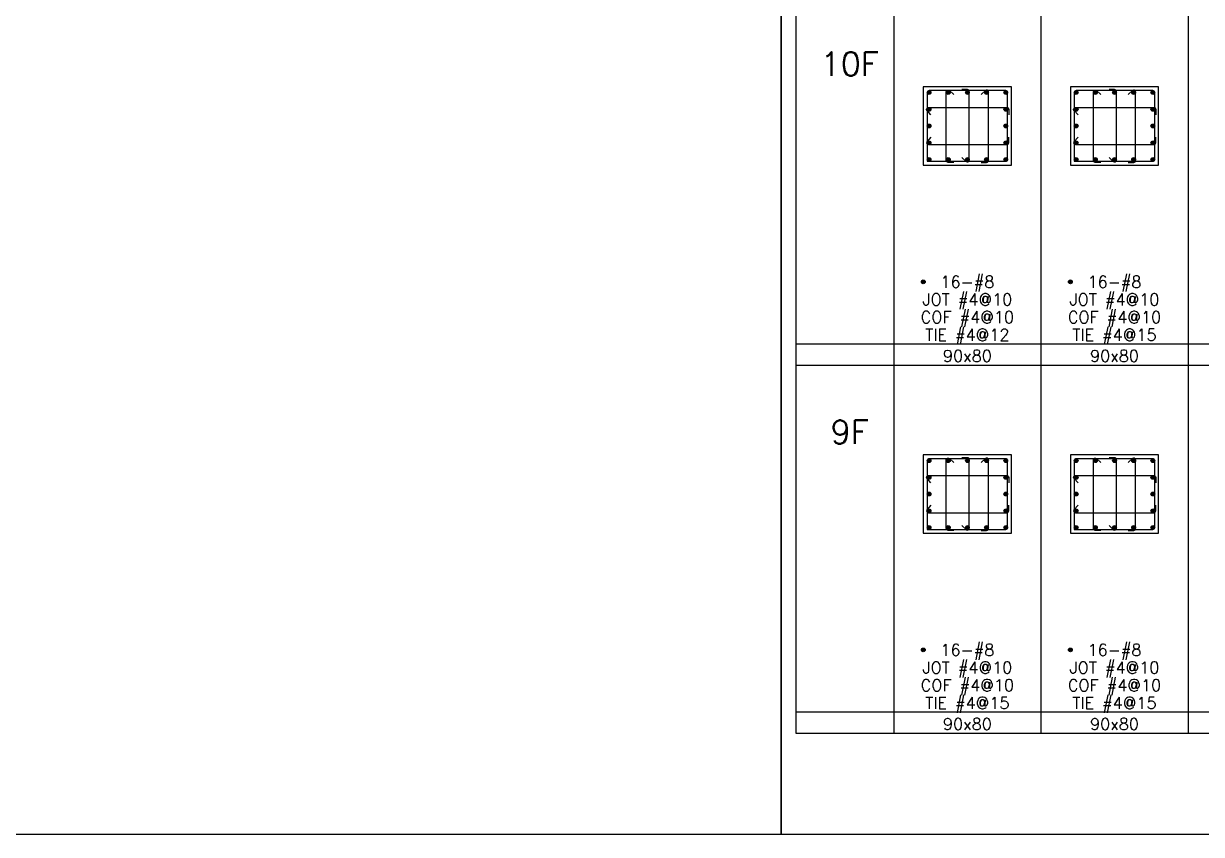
# Model space of a CAD drawing. Header units: millimetres. Extents: x 0 to 31920, y -6088 to 2522.
# Drawn here: x 24764 to 25965, y 0 to 826 of the extents above; entities that cross this region are included whole.
import ezdxf
from ezdxf.enums import TextEntityAlignment as Align

# ---------------------------------------------------------------- set-up
doc = ezdxf.new("R2010")
doc.units = ezdxf.units.MM
doc.header["$MEASUREMENT"] = 0
for name, color, linetype in [('DwFm', 7, 'Continuous'), ('S-DIM', 2, 'Continuous'), ('S-RC', 130, 'Continuous'), ('S-REINF', 6, 'Continuous'), ('S-REINFD', 201, 'Continuous'), ('S-STUD', 1, 'Continuous'), ('S-TEXT', 2, 'Continuous')]:
    doc.layers.add(name, color=color, linetype=linetype)
doc.styles.add('CS4', font='romans.shx', dxfattribs={"width": 0.8, "bigfont": 'lsp.shx'})

# ---------------------------------------------------------------- blocks, each defined once
blk = doc.blocks.new('繪圖範圍')
blk.add_lwpolyline([(0, 51.1), (79.8, 51.1), (79.8, 0), (0, 0)], close=True)
blk = doc.blocks.new('A$C169c4782')
at = {"layer": 'S-REINFD'}
h = blk.add_hatch(color=256, dxfattribs=at)
edge = h.paths.add_edge_path()
edge.add_arc((35.9, 652.8), 1.91, 0, 360)
h = blk.add_hatch(color=256, dxfattribs=at)
edge = h.paths.add_edge_path()
edge.add_arc((55.5, 652.8), 1.91, 0, 360)
h = blk.add_hatch(color=256, dxfattribs=at)
edge = h.paths.add_edge_path()
edge.add_arc((75, 652.8), 1.91, 0, 360)
h = blk.add_hatch(color=256, dxfattribs=at)
edge = h.paths.add_edge_path()
edge.add_arc((94.5, 652.8), 1.91, 0, 360)
h = blk.add_hatch(color=256, dxfattribs=at)
edge = h.paths.add_edge_path()
edge.add_arc((114.1, 652.8), 1.91, 0, 360)
h = blk.add_hatch(color=256, dxfattribs=at)
edge = h.paths.add_edge_path()
edge.add_arc((185.9, 652.8), 1.91, 0, 360)
h = blk.add_hatch(color=256, dxfattribs=at)
edge = h.paths.add_edge_path()
edge.add_arc((205.5, 652.8), 1.91, 0, 360)
h = blk.add_hatch(color=256, dxfattribs=at)
edge = h.paths.add_edge_path()
edge.add_arc((225, 652.8), 1.91, 0, 360)
h = blk.add_hatch(color=256, dxfattribs=at)
edge = h.paths.add_edge_path()
edge.add_arc((244.5, 652.8), 1.91, 0, 360)
h = blk.add_hatch(color=256, dxfattribs=at)
edge = h.paths.add_edge_path()
edge.add_arc((264.1, 652.8), 1.91, 0, 360)
h = blk.add_hatch(color=256, dxfattribs=at)
edge = h.paths.add_edge_path()
edge.add_arc((35.9, 635.8), 1.91, 0, 360)
h = blk.add_hatch(color=256, dxfattribs=at)
edge = h.paths.add_edge_path()
edge.add_arc((114.1, 635.8), 1.91, 0, 360)
h = blk.add_hatch(color=256, dxfattribs=at)
edge = h.paths.add_edge_path()
edge.add_arc((185.9, 635.8), 1.91, 0, 360)
h = blk.add_hatch(color=256, dxfattribs=at)
edge = h.paths.add_edge_path()
edge.add_arc((264.1, 635.8), 1.91, 0, 360)
h = blk.add_hatch(color=256, dxfattribs=at)
edge = h.paths.add_edge_path()
edge.add_arc((35.9, 618.8), 1.91, 0, 360)
h = blk.add_hatch(color=256, dxfattribs=at)
edge = h.paths.add_edge_path()
edge.add_arc((114.1, 618.8), 1.91, 0, 360)
h = blk.add_hatch(color=256, dxfattribs=at)
edge = h.paths.add_edge_path()
edge.add_arc((185.9, 618.8), 1.91, 0, 360)
h = blk.add_hatch(color=256, dxfattribs=at)
edge = h.paths.add_edge_path()
edge.add_arc((264.1, 618.8), 1.91, 0, 360)
h = blk.add_hatch(color=256, dxfattribs=at)
edge = h.paths.add_edge_path()
edge.add_arc((35.9, 601.7), 1.91, 0, 360)
h = blk.add_hatch(color=256, dxfattribs=at)
edge = h.paths.add_edge_path()
edge.add_arc((114.1, 601.7), 1.91, 0, 360)
h = blk.add_hatch(color=256, dxfattribs=at)
edge = h.paths.add_edge_path()
edge.add_arc((185.9, 601.7), 1.91, 0, 360)
h = blk.add_hatch(color=256, dxfattribs=at)
edge = h.paths.add_edge_path()
edge.add_arc((264.1, 601.7), 1.91, 0, 360)
h = blk.add_hatch(color=256, dxfattribs=at)
edge = h.paths.add_edge_path()
edge.add_arc((35.9, 584.7), 1.91, 0, 360)
h = blk.add_hatch(color=256, dxfattribs=at)
edge = h.paths.add_edge_path()
edge.add_arc((55.5, 584.7), 1.91, 0, 360)
h = blk.add_hatch(color=256, dxfattribs=at)
edge = h.paths.add_edge_path()
edge.add_arc((75, 584.7), 1.91, 0, 360)
h = blk.add_hatch(color=256, dxfattribs=at)
edge = h.paths.add_edge_path()
edge.add_arc((94.5, 584.7), 1.91, 0, 360)
h = blk.add_hatch(color=256, dxfattribs=at)
edge = h.paths.add_edge_path()
edge.add_arc((114.1, 584.7), 1.91, 0, 360)
h = blk.add_hatch(color=256, dxfattribs=at)
edge = h.paths.add_edge_path()
edge.add_arc((185.9, 584.7), 1.91, 0, 360)
h = blk.add_hatch(color=256, dxfattribs=at)
edge = h.paths.add_edge_path()
edge.add_arc((205.5, 584.7), 1.91, 0, 360)
h = blk.add_hatch(color=256, dxfattribs=at)
edge = h.paths.add_edge_path()
edge.add_arc((225, 584.7), 1.91, 0, 360)
h = blk.add_hatch(color=256, dxfattribs=at)
edge = h.paths.add_edge_path()
edge.add_arc((244.5, 584.7), 1.91, 0, 360)
h = blk.add_hatch(color=256, dxfattribs=at)
edge = h.paths.add_edge_path()
edge.add_arc((264.1, 584.7), 1.91, 0, 360)
h = blk.add_hatch(color=256, dxfattribs=at)
edge = h.paths.add_edge_path()
edge.add_arc((30, 460), 1.91, 0, 360)
h = blk.add_hatch(color=256, dxfattribs=at)
edge = h.paths.add_edge_path()
edge.add_arc((180, 460), 1.91, 0, 360)
h = blk.add_hatch(color=256, dxfattribs=at)
edge = h.paths.add_edge_path()
edge.add_arc((35.9, 277.8), 1.91, 0, 360)
h = blk.add_hatch(color=256, dxfattribs=at)
edge = h.paths.add_edge_path()
edge.add_arc((55.5, 277.8), 1.91, 0, 360)
h = blk.add_hatch(color=256, dxfattribs=at)
edge = h.paths.add_edge_path()
edge.add_arc((75, 277.8), 1.91, 0, 360)
h = blk.add_hatch(color=256, dxfattribs=at)
edge = h.paths.add_edge_path()
edge.add_arc((94.5, 277.8), 1.91, 0, 360)
h = blk.add_hatch(color=256, dxfattribs=at)
edge = h.paths.add_edge_path()
edge.add_arc((114.1, 277.8), 1.91, 0, 360)
h = blk.add_hatch(color=256, dxfattribs=at)
edge = h.paths.add_edge_path()
edge.add_arc((185.9, 277.8), 1.91, 0, 360)
h = blk.add_hatch(color=256, dxfattribs=at)
edge = h.paths.add_edge_path()
edge.add_arc((205.5, 277.8), 1.91, 0, 360)
h = blk.add_hatch(color=256, dxfattribs=at)
edge = h.paths.add_edge_path()
edge.add_arc((225, 277.8), 1.91, 0, 360)
h = blk.add_hatch(color=256, dxfattribs=at)
edge = h.paths.add_edge_path()
edge.add_arc((244.5, 277.8), 1.91, 0, 360)
h = blk.add_hatch(color=256, dxfattribs=at)
edge = h.paths.add_edge_path()
edge.add_arc((264.1, 277.8), 1.91, 0, 360)
h = blk.add_hatch(color=256, dxfattribs=at)
edge = h.paths.add_edge_path()
edge.add_arc((35.9, 260.8), 1.91, 0, 360)
h = blk.add_hatch(color=256, dxfattribs=at)
edge = h.paths.add_edge_path()
edge.add_arc((114.1, 260.8), 1.91, 0, 360)
h = blk.add_hatch(color=256, dxfattribs=at)
edge = h.paths.add_edge_path()
edge.add_arc((185.9, 260.8), 1.91, 0, 360)
h = blk.add_hatch(color=256, dxfattribs=at)
edge = h.paths.add_edge_path()
edge.add_arc((264.1, 260.8), 1.91, 0, 360)
h = blk.add_hatch(color=256, dxfattribs=at)
edge = h.paths.add_edge_path()
edge.add_arc((35.9, 243.8), 1.91, 0, 360)
h = blk.add_hatch(color=256, dxfattribs=at)
edge = h.paths.add_edge_path()
edge.add_arc((114.1, 243.8), 1.91, 0, 360)
h = blk.add_hatch(color=256, dxfattribs=at)
edge = h.paths.add_edge_path()
edge.add_arc((185.9, 243.8), 1.91, 0, 360)
h = blk.add_hatch(color=256, dxfattribs=at)
edge = h.paths.add_edge_path()
edge.add_arc((264.1, 243.8), 1.91, 0, 360)
h = blk.add_hatch(color=256, dxfattribs=at)
edge = h.paths.add_edge_path()
edge.add_arc((35.9, 226.7), 1.91, 0, 360)
h = blk.add_hatch(color=256, dxfattribs=at)
edge = h.paths.add_edge_path()
edge.add_arc((114.1, 226.7), 1.91, 0, 360)
h = blk.add_hatch(color=256, dxfattribs=at)
edge = h.paths.add_edge_path()
edge.add_arc((185.9, 226.7), 1.91, 0, 360)
h = blk.add_hatch(color=256, dxfattribs=at)
edge = h.paths.add_edge_path()
edge.add_arc((264.1, 226.7), 1.91, 0, 360)
h = blk.add_hatch(color=256, dxfattribs=at)
edge = h.paths.add_edge_path()
edge.add_arc((35.9, 209.7), 1.91, 0, 360)
h = blk.add_hatch(color=256, dxfattribs=at)
edge = h.paths.add_edge_path()
edge.add_arc((55.5, 209.7), 1.91, 0, 360)
h = blk.add_hatch(color=256, dxfattribs=at)
edge = h.paths.add_edge_path()
edge.add_arc((75, 209.7), 1.91, 0, 360)
h = blk.add_hatch(color=256, dxfattribs=at)
edge = h.paths.add_edge_path()
edge.add_arc((94.5, 209.7), 1.91, 0, 360)
h = blk.add_hatch(color=256, dxfattribs=at)
edge = h.paths.add_edge_path()
edge.add_arc((114.1, 209.7), 1.91, 0, 360)
h = blk.add_hatch(color=256, dxfattribs=at)
edge = h.paths.add_edge_path()
edge.add_arc((185.9, 209.7), 1.91, 0, 360)
h = blk.add_hatch(color=256, dxfattribs=at)
edge = h.paths.add_edge_path()
edge.add_arc((205.5, 209.7), 1.91, 0, 360)
h = blk.add_hatch(color=256, dxfattribs=at)
edge = h.paths.add_edge_path()
edge.add_arc((225, 209.7), 1.91, 0, 360)
h = blk.add_hatch(color=256, dxfattribs=at)
edge = h.paths.add_edge_path()
edge.add_arc((244.5, 209.7), 1.91, 0, 360)
h = blk.add_hatch(color=256, dxfattribs=at)
edge = h.paths.add_edge_path()
edge.add_arc((264.1, 209.7), 1.91, 0, 360)
h = blk.add_hatch(color=256, dxfattribs=at)
edge = h.paths.add_edge_path()
edge.add_arc((30, 85), 1.91, 0, 360)
h = blk.add_hatch(color=256, dxfattribs=at)
edge = h.paths.add_edge_path()
edge.add_arc((180, 85), 1.91, 0, 360)
at = {"layer": 'S-RC'}
for points in [[(30, 578.8), (120, 578.8), (120, 658.8), (30, 658.8), (30, 578.8)], [(180, 578.8), (270, 578.8), (270, 658.8), (180, 658.8), (180, 578.8)], [(30, 203.8), (120, 203.8), (120, 283.8), (30, 283.8), (30, 203.8)], [(180, 203.8), (270, 203.8), (270, 283.8), (180, 283.8), (180, 203.8)]]:
    blk.add_lwpolyline(points, dxfattribs=at)
at = {"layer": 'S-REINF', "color": 2}
for points in [[(34, 582.8), (114.1, 582.8, 0.414214), (116, 584.6), (116, 652.9, 0.414214), (114.1, 654.8), (35.9, 654.8, 0.414214), (34, 652.9), (34, 582.8)], [(61, 581.7), (55.4, 581.7, -0.414214), (53.5, 583.6), (53.5, 653.5, -0.653352), (56.7, 654.9), (61, 650.9)], [(69.4, 586.6), (73.7, 582.6, 0.653352), (76.9, 584), (76.9, 653.9, 0.414214), (75, 655.8), (69.4, 655.8)], [(89, 581.7), (94.6, 581.7, 0.414214), (96.5, 583.6), (96.5, 653.5, 0.653352), (93.3, 654.9), (89, 650.9)], [(184, 582.8), (264.1, 582.8, 0.414214), (266, 584.6), (266, 652.9, 0.414214), (264.1, 654.8), (185.9, 654.8, 0.414214), (184, 652.9), (184, 582.8)], [(211, 581.7), (205.4, 581.7, -0.414214), (203.5, 583.6), (203.5, 653.5, -0.653352), (206.7, 654.9), (211, 650.9)], [(219.4, 586.6), (223.7, 582.6, 0.653352), (226.9, 584), (226.9, 653.9, 0.414214), (225, 655.8), (219.4, 655.8)], [(239, 581.7), (244.6, 581.7, 0.414214), (246.5, 583.6), (246.5, 653.5, 0.653352), (243.3, 654.9), (239, 650.9)], [(37.8, 630.2), (33.8, 634.5, -0.653352), (35.2, 637.7), (115.2, 637.7, -0.414214), (117.1, 635.8), (117.1, 630.2)], [(187.8, 630.2), (183.8, 634.5, -0.653352), (185.2, 637.7), (265.2, 637.7, -0.414214), (267.1, 635.8), (267.1, 630.2)], [(37.8, 607.3), (33.8, 603, 0.653352), (35.2, 599.8), (115.2, 599.8, 0.414214), (117.1, 601.7), (117.1, 607.3)], [(187.8, 607.3), (183.8, 603, 0.653352), (185.2, 599.8), (265.2, 599.8, 0.414214), (267.1, 601.7), (267.1, 607.3)], [(34, 207.8), (114.1, 207.8, 0.414214), (116, 209.7), (116, 277.9, 0.414214), (114.1, 279.8), (35.9, 279.8, 0.414214), (34, 277.9), (34, 207.8)], [(61, 206.7), (55.4, 206.7, -0.414214), (53.5, 208.6), (53.5, 278.5, -0.653352), (56.7, 279.9), (61, 275.9)], [(69.4, 211.6), (73.7, 207.6, 0.653352), (76.9, 209), (76.9, 278.9, 0.414214), (75, 280.8), (69.4, 280.8)], [(89, 206.7), (94.6, 206.7, 0.414214), (96.5, 208.6), (96.5, 278.5, 0.653352), (93.3, 279.9), (89, 275.9)], [(184, 207.8), (264.1, 207.8, 0.414214), (266, 209.7), (266, 277.9, 0.414214), (264.1, 279.8), (185.9, 279.8, 0.414214), (184, 277.9), (184, 207.8)], [(211, 206.7), (205.4, 206.7, -0.414214), (203.5, 208.6), (203.5, 278.5, -0.653352), (206.7, 279.9), (211, 275.9)], [(219.4, 211.6), (223.7, 207.6, 0.653352), (226.9, 209), (226.9, 278.9, 0.414214), (225, 280.8), (219.4, 280.8)], [(239, 206.7), (244.6, 206.7, 0.414214), (246.5, 208.6), (246.5, 278.5, 0.653352), (243.3, 279.9), (239, 275.9)], [(37.8, 255.2), (33.8, 259.5, -0.653352), (35.2, 262.7), (115.2, 262.7, -0.414214), (117.1, 260.8), (117.1, 255.2)], [(187.8, 255.2), (183.8, 259.5, -0.653352), (185.2, 262.7), (265.2, 262.7, -0.414214), (267.1, 260.8), (267.1, 255.2)], [(37.8, 232.3), (33.8, 228, 0.653352), (35.2, 224.8), (115.2, 224.8, 0.414214), (117.1, 226.7), (117.1, 232.3)], [(187.8, 232.3), (183.8, 228, 0.653352), (185.2, 224.8), (265.2, 224.8, 0.414214), (267.1, 226.7), (267.1, 232.3)]]:
    blk.add_lwpolyline(points, format="xyb", dxfattribs=at)
at = {"layer": 'S-REINFD'}
for centre in [(35.9, 652.8), (55.5, 652.8), (75, 652.8), (94.5, 652.8), (114.1, 652.8), (185.9, 652.8), (205.5, 652.8), (225, 652.8), (244.5, 652.8), (264.1, 652.8), (35.9, 635.8), (114.1, 635.8), (185.9, 635.8), (264.1, 635.8), (35.9, 618.8), (114.1, 618.8), (185.9, 618.8), (264.1, 618.8), (35.9, 601.7), (114.1, 601.7), (185.9, 601.7), (264.1, 601.7), (35.9, 584.7), (55.5, 584.7), (75, 584.7), (94.5, 584.7), (114.1, 584.7), (185.9, 584.7), (205.5, 584.7), (225, 584.7), (244.5, 584.7), (264.1, 584.7), (30, 460), (180, 460), (35.9, 277.8), (55.5, 277.8), (75, 277.8), (94.5, 277.8), (114.1, 277.8), (185.9, 277.8), (205.5, 277.8), (225, 277.8), (244.5, 277.8), (264.1, 277.8), (35.9, 260.8), (114.1, 260.8), (185.9, 260.8), (264.1, 260.8), (35.9, 243.8), (114.1, 243.8), (185.9, 243.8), (264.1, 243.8), (35.9, 226.7), (114.1, 226.7), (185.9, 226.7), (264.1, 226.7), (35.9, 209.7), (55.5, 209.7), (75, 209.7), (94.5, 209.7), (114.1, 209.7), (185.9, 209.7), (205.5, 209.7), (225, 209.7), (244.5, 209.7), (264.1, 209.7), (30, 85), (180, 85)]:
    blk.add_circle(centre, 1.91, dxfattribs=at)
at = {"layer": 'S-TEXT', "style": 'CS4'}
for s, p in [('16-#8', (75, 454)), ('16-#8', (225, 454)), ('JOT #4@10', (75, 436)), ('JOT #4@10', (225, 436)), ('COF #4@10', (75, 418)), ('COF #4@10', (225, 418)), ('TIE #4@12', (75, 400)), ('TIE #4@15', (225, 400)), ('90x80', (75, 378.5)), ('90x80', (225, 378.5)), ('16-#8', (75, 79)), ('16-#8', (225, 79)), ('JOT #4@10', (75, 61)), ('JOT #4@10', (225, 61)), ('COF #4@10', (75, 43)), ('COF #4@10', (225, 43)), ('TIE #4@15', (75, 25)), ('TIE #4@15', (225, 25)), ('90x80', (75, 3.5)), ('90x80', (225, 3.5))]:
    blk.add_text(s, height=12, dxfattribs=at).set_placement(p, align=Align.CENTER)

msp = doc.modelspace()

# ---------------------------------------------------------------- linework, layer by layer
at = {"layer": 'S-STUD'}
for p, q in [((25551, 2014), (25551, 103)), ((25651, 2014), (25651, 103)), ((25801, 2014), (25801, 103)), ((25951, 2014), (25951, 103)), ((25551, 500), (28556, 500)), ((25551, 478), (28556, 478)), ((25551, 125), (28556, 125)), ((25551, 103), (28556, 103))]:
    msp.add_line(p, q, dxfattribs=at)

# ---------------------------------------------------------------- block references
at = {"layer": 'DwFm', "xscale": 40, "yscale": 40, "zscale": 40}
for p in [(22344, 0), (25536, 0)]:
    msp.add_blockref('繪圖範圍', p, dxfattribs=at)
at = {"layer": 'S-DIM'}
msp.add_blockref('A$C169c4782', (25651, 103), dxfattribs=at)

# ---------------------------------------------------------------- texts
at = {"layer": 'S-TEXT', "style": 'CS4'}
for s, p in [('10F', (25606, 773)), ('9F', (25606, 398))]:
    msp.add_text(s, height=24, dxfattribs=at).set_placement(p, align=Align.CENTER)

doc.saveas('drawing.dxf')
